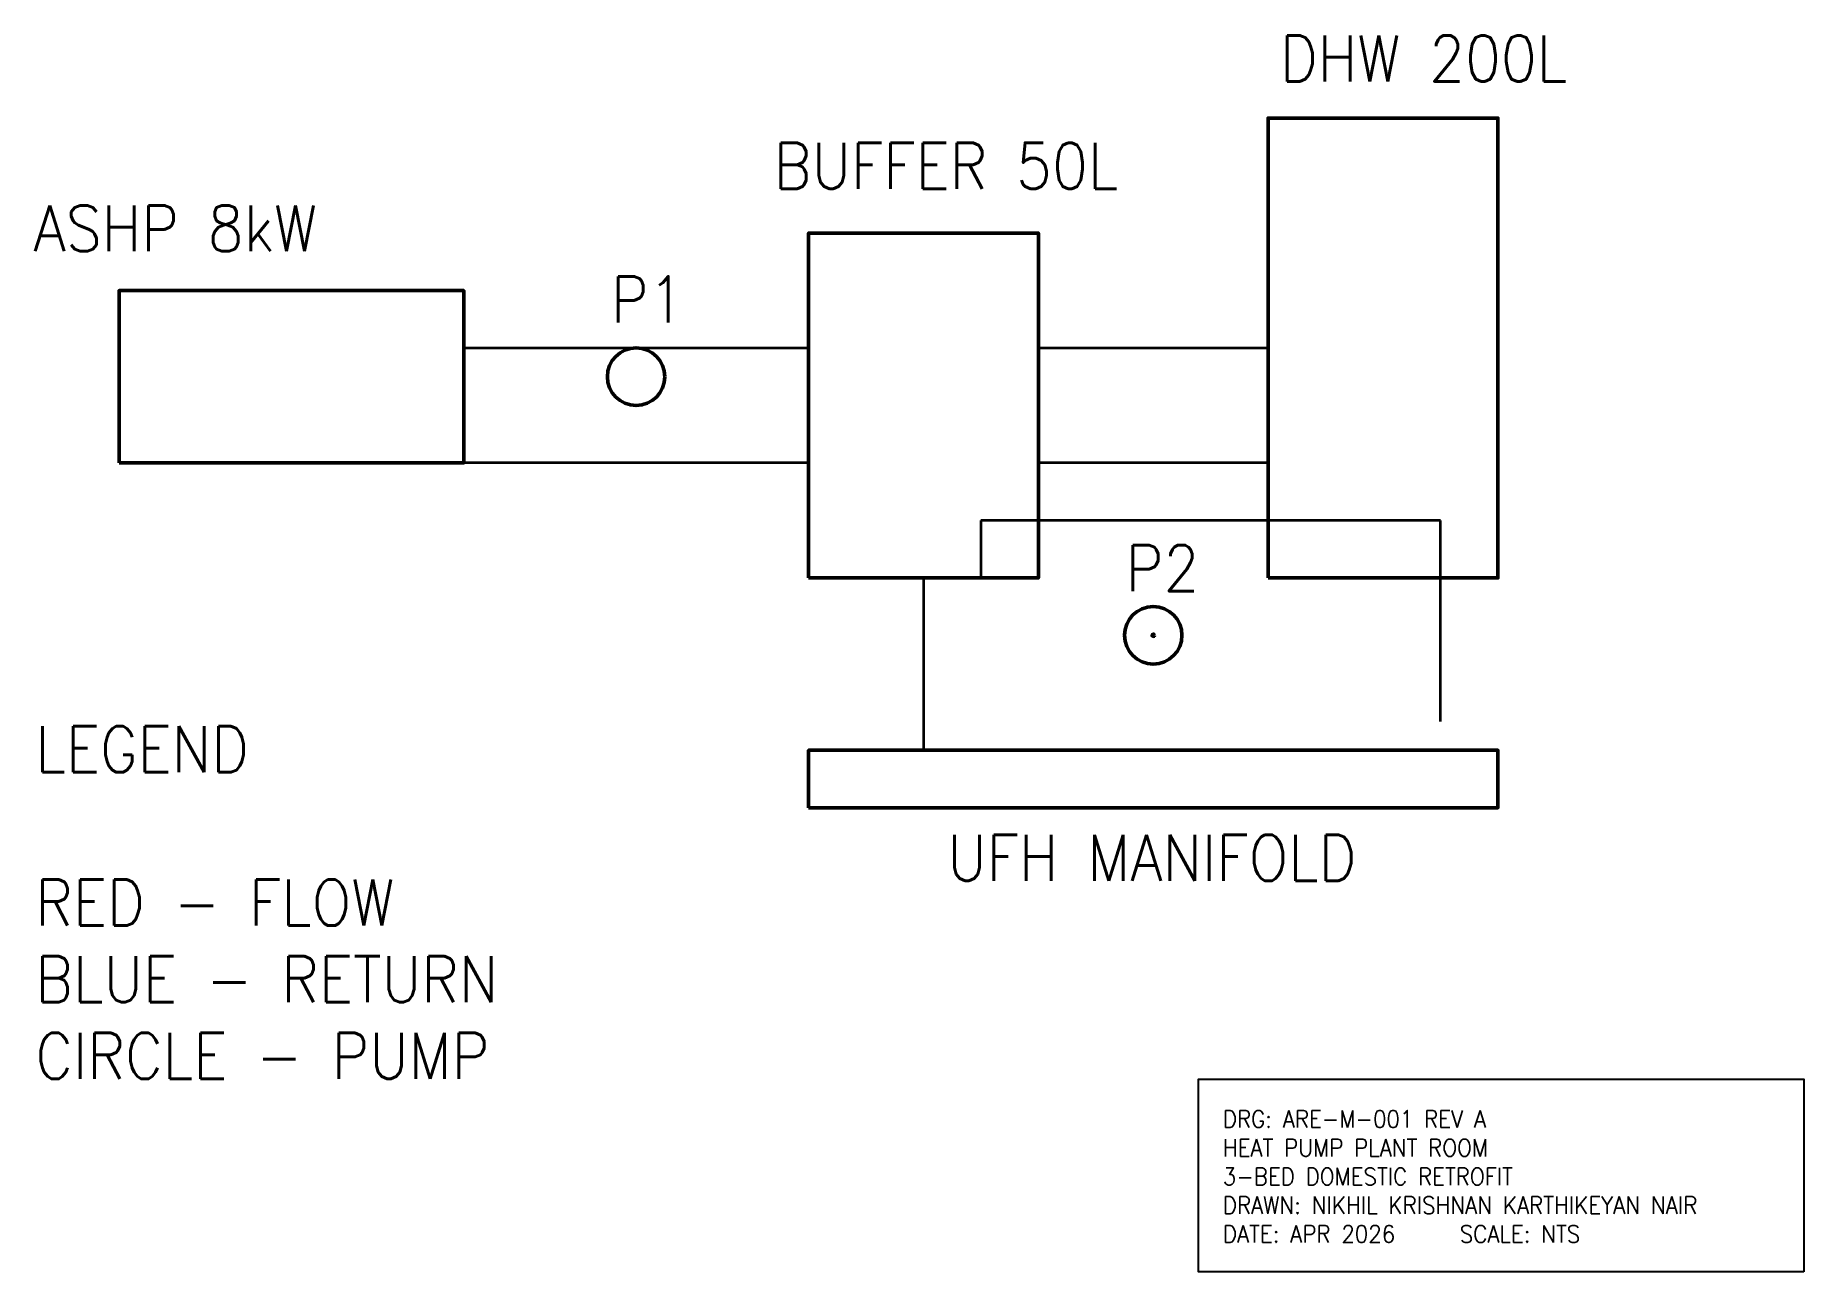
# Model space of a CAD drawing. Header units: millimetres. Extents: x 27 to 1566, y -204 to 872.
import ezdxf

# ---------------------------------------------------------------- set-up
doc = ezdxf.new("R2010")
doc.units = ezdxf.units.MM
for name, color, linetype, lineweight in [('0-TITLEBLOCK', 7, 'CONTINUOUS', 25), ('1-EQUIPMENT', 4, 'CONTINUOUS', 50), ('2-PIPEWORK-FLOW', 1, 'CONTINUOUS', 35), ('3-PIPEWORK-RETURN', 5, 'CONTINUOUS', 35), ('5-TEXT', 7, 'CONTINUOUS', 25)]:
    doc.layers.add(name, color=color, linetype=linetype, lineweight=lineweight)
doc.styles.get("Standard").update_dxf_attribs({"font": 'standard'})

msp = doc.modelspace()

# ---------------------------------------------------------------- linework, layer by layer
at = {"layer": '0-TITLEBLOCK'}
msp.add_lwpolyline([(1566, -203.7), (1039.5, -203.7), (1039.5, -36.2), (1566, -36.2)], close=True, dxfattribs=at)
at = {"layer": '1-EQUIPMENT'}
for points in [[(1100, 400), (1300, 400), (1300, 800), (1100, 800)], [(700, 400), (900, 400), (900, 700), (700, 700)], [(100, 500), (400, 500), (400, 650), (100, 650)], [(700, 200), (1300, 200), (1300, 250), (700, 250)]]:
    msp.add_lwpolyline(points, close=True, dxfattribs=at)
for centre, radius in [((550, 575), 25), ((1000, 350), 25), ((1000, 350), 1)]:
    msp.add_circle(centre, radius, dxfattribs=at)
at = {"layer": '2-PIPEWORK-FLOW'}
for p, q in [((400, 600), (700, 600)), ((900, 600), (1100, 600)), ((800, 400), (800, 250))]:
    msp.add_line(p, q, dxfattribs=at)
at = {"layer": '3-PIPEWORK-RETURN'}
for p, q in [((700, 500), (400, 500)), ((1100, 500), (900, 500)), ((1250, 450), (850, 450)), ((850, 450), (850, 400)), ((1250, 275), (1250, 450))]:
    msp.add_line(p, q, dxfattribs=at)

# ---------------------------------------------------------------- texts
at = {"layer": '0-TITLEBLOCK', "insert": (1060.6, -63.4), "char_height": 15, "width": 471.25, "attachment_point": 1}
msp.add_mtext('DRG: ARE-M-001 REV A\\PHEAT PUMP PLANT ROOM\\P3-BED DOMESTIC RETROFIT\\PDRAWN: NIKHIL KRISHNAN KARTHIKEYAN NAIR\\PDATE: APR 2026      SCALE: NTS', dxfattribs=at)
at = {"layer": '5-TEXT', "char_height": 40, "attachment_point": 1}
for s, insert, width in [('DHW 200L', (1110.4, 872), 268.889), ('BUFFER 50L', (669.8, 778.5), 310), ('ASHP 8kW', (25.6, 724.1), 274.444), ('P1', (528, 662.3), 44.444), ('P2', (976.1, 428.5), 53.333), ('LEGEND\\P\\PRED - FLOW\\PBLUE - RETURN\\PCIRCLE - PUMP', (27.2, 270.8), 420), ('UFH MANIFOLD', (820.7, 176.5), 381.111)]:
    msp.add_mtext(s, dxfattribs=dict(at, insert=insert, width=width))

doc.saveas('drawing.dxf')
